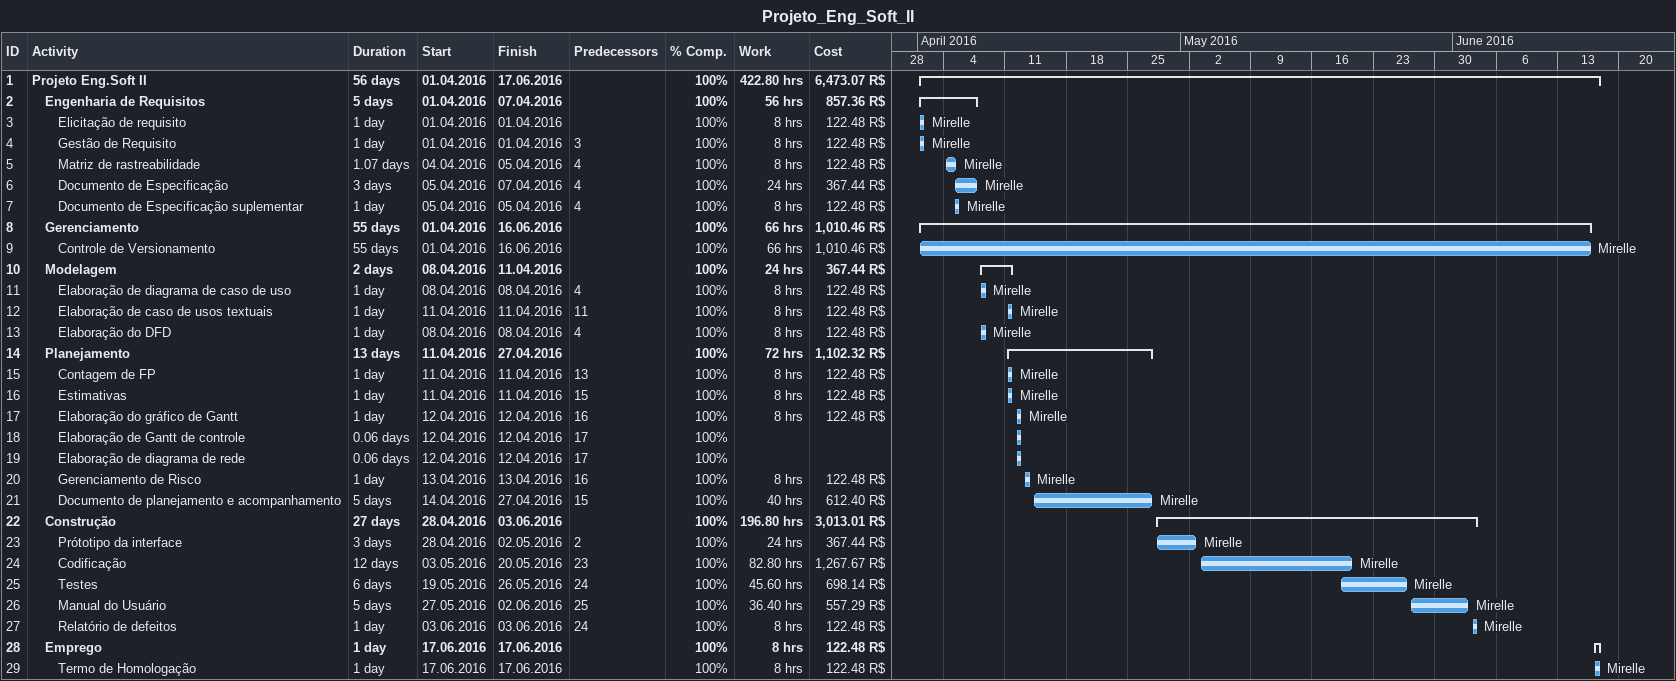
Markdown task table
Projeto_Eng_Soft_II

| ID | Level | Task | Duration | Start | Finish | Predecessors | Resources | % complete | Work (h) | Cost (R$) |
|---|---|---|---|---|---|---|---|---|---|---|
| 1 | 1 | **Projeto Eng.Soft II** | 56d | 2016-04-01 | 2016-06-17 |  |  | 100 | 422.80 | 6473.07 |
| 2 | 2 | **Engenharia de Requisitos** | 5d | 2016-04-01 | 2016-04-07 |  |  | 100 | 56 | 857.36 |
| 3 | 3 | Elicitação de requisito | 1d | 2016-04-01 | 2016-04-01 |  | Mirelle | 100 | 8 | 122.48 |
| 4 | 3 | Gestão de Requisito | 1d | 2016-04-01 | 2016-04-01 | 3 | Mirelle | 100 | 8 | 122.48 |
| 5 | 3 | Matriz de rastreabilidade | 1.07d | 2016-04-04 | 2016-04-05 | 4 | Mirelle | 100 | 8 | 122.48 |
| 6 | 3 | Documento de Especificação | 3d | 2016-04-05 | 2016-04-07 | 4 | Mirelle | 100 | 24 | 367.44 |
| 7 | 3 | Documento de Especificação suplementar | 1d | 2016-04-05 | 2016-04-05 | 4 | Mirelle | 100 | 8 | 122.48 |
| 8 | 2 | **Gerenciamento** | 55d | 2016-04-01 | 2016-06-16 |  |  | 100 | 66 | 1010.46 |
| 9 | 3 | Controle de Versionamento | 55d | 2016-04-01 | 2016-06-16 |  | Mirelle | 100 | 66 | 1010.46 |
| 10 | 2 | **Modelagem** | 2d | 2016-04-08 | 2016-04-11 |  |  | 100 | 24 | 367.44 |
| 11 | 3 | Elaboração de diagrama de caso de uso | 1d | 2016-04-08 | 2016-04-08 | 4 | Mirelle | 100 | 8 | 122.48 |
| 12 | 3 | Elaboração de caso de usos textuais | 1d | 2016-04-11 | 2016-04-11 | 11 | Mirelle | 100 | 8 | 122.48 |
| 13 | 3 | Elaboração do DFD | 1d | 2016-04-08 | 2016-04-08 | 4 | Mirelle | 100 | 8 | 122.48 |
| 14 | 2 | **Planejamento** | 13d | 2016-04-11 | 2016-04-27 |  |  | 100 | 72 | 1102.32 |
| 15 | 3 | Contagem de FP | 1d | 2016-04-11 | 2016-04-11 | 13 | Mirelle | 100 | 8 | 122.48 |
| 16 | 3 | Estimativas | 1d | 2016-04-11 | 2016-04-11 | 15 | Mirelle | 100 | 8 | 122.48 |
| 17 | 3 | Elaboração do gráfico de Gantt | 1d | 2016-04-12 | 2016-04-12 | 16 | Mirelle | 100 | 8 | 122.48 |
| 18 | 3 | Elaboração de Gantt de controle | 0.06d | 2016-04-12 | 2016-04-12 | 17 |  | 100 |  |  |
| 19 | 3 | Elaboração de diagrama de rede | 0.06d | 2016-04-12 | 2016-04-12 | 17 |  | 100 |  |  |
| 20 | 3 | Gerenciamento de Risco | 1d | 2016-04-13 | 2016-04-13 | 16 | Mirelle | 100 | 8 | 122.48 |
| 21 | 3 | Documento de planejamento e acompanhamento | 5d | 2016-04-14 | 2016-04-27 | 15 | Mirelle | 100 | 40 | 612.40 |
| 22 | 2 | **Construção** | 27d | 2016-04-28 | 2016-06-03 |  |  | 100 | 196.80 | 3013.01 |
| 23 | 3 | Prótotipo da interface | 3d | 2016-04-28 | 2016-05-02 | 2 | Mirelle | 100 | 24 | 367.44 |
| 24 | 3 | Codificação | 12d | 2016-05-03 | 2016-05-20 | 23 | Mirelle | 100 | 82.80 | 1267.67 |
| 25 | 3 | Testes | 6d | 2016-05-19 | 2016-05-26 | 24 | Mirelle | 100 | 45.60 | 698.14 |
| 26 | 3 | Manual do Usuário | 5d | 2016-05-27 | 2016-06-02 | 25 | Mirelle | 100 | 36.40 | 557.29 |
| 27 | 3 | Relatório de defeitos | 1d | 2016-06-03 | 2016-06-03 | 24 | Mirelle | 100 | 8 | 122.48 |
| 28 | 2 | **Emprego** | 1d | 2016-06-17 | 2016-06-17 |  |  | 100 | 8 | 122.48 |
| 29 | 3 | Termo de Homologação | 1d | 2016-06-17 | 2016-06-17 |  | Mirelle | 100 | 8 | 122.48 |
